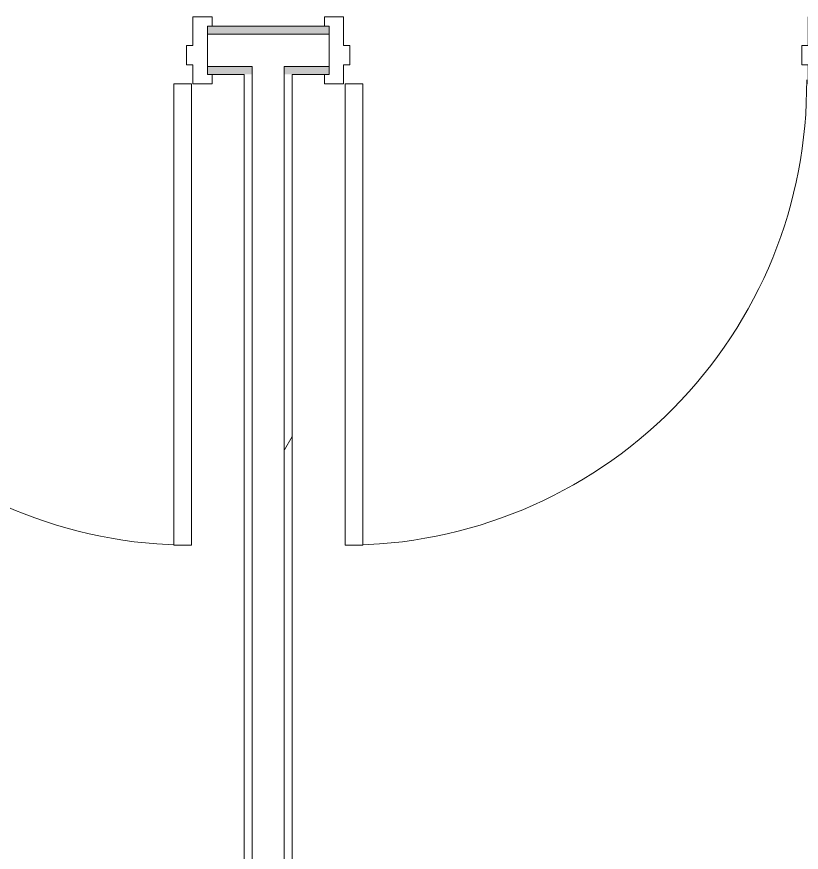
# Model space of a CAD drawing. Header units: inches. Extents: x 6664 to 8129, y 209 to 1287.
# Drawn here: x 7158 to 7219.2, y 337.8 to 403 of the extents above; entities that cross this region are included whole.
import ezdxf

# ---------------------------------------------------------------- set-up
doc = ezdxf.new("R2010")
doc.units = ezdxf.units.IN
doc.header["$MEASUREMENT"] = 0
for name, color, linetype, lineweight in [('A-DOOR', 31, 'Continuous', 13), ('A-WALL', 113, 'Continuous', 13), ('A-WALL-PATT', 111, 'Continuous', 13), ('I-WALL', 2, 'Continuous', 9)]:
    doc.layers.add(name, color=color, linetype=linetype, lineweight=lineweight)
pattern_1 = [(0, (0, 0), (30.72, 7.68), [1.267, -21.773, 1.267, -21.773, -122.88]), (0, (0, 0), (30.72, 7.68), [-46.08, 1.267, -44.813, 1.267, -21.773, -53.76]), (0, (0, 0), (30.72, 7.68), [-115.2, 1.267, -14.093, 1.267, -37.133]), (120, (11.52, 3.84), (-22.011075, 22.7643004), [1.267, -21.773, 1.267, -21.773, -122.88]), (120, (11.52, 3.84), (-22.011075, 22.7643004), [-46.08, 1.267, -44.813, 1.267, -21.773, -53.76]), (120, (11.52, 3.84), (-22.011075, 22.7643004), [-115.2, 1.267, -14.093, 1.267, -37.133]), (240, (15.36, 19.2), (-8.708925, -30.4443004), [1.267, -21.773, 1.267, -21.773, -122.88]), (240, (15.36, 19.2), (-8.708925, -30.4443004), [-46.08, 1.267, -44.813, 1.267, -21.773, -53.76]), (240, (15.36, 19.2), (-8.708925, -30.4443004), [-115.2, 1.267, -14.093, 1.267, -37.133])]

# ---------------------------------------------------------------- blocks, each defined once
blk = doc.blocks.new('Door - Single - Solid Door - wood-8514958-11th FLOOR POWER _ SIGNAL')
at = {"layer": 'A-DOOR', "lineweight": 9}
for p, q in [((-15.631, 2.536), (-14.131, 2.536)), ((-15.631, 1.786), (-15.631, 2.536)), ((-14.131, 2.536), (-14.131, 0.286)), ((22.119, 2.536), (23.619, 2.536)), ((22.119, 0.286), (22.119, 2.536)), ((23.619, 2.536), (23.619, 1.786)), ((23.244, 1.786), (23.244, 0.411)), ((23.619, 1.786), (23.244, 1.786)), ((-14.131, 0.286), (-13.631, 0.286)), ((-13.631, 0.286), (-13.631, -1.214)), ((21.619, 0.286), (22.119, 0.286)), ((21.619, -1.214), (21.619, 0.286)), ((23.244, -0.589), (23.244, -1.964)), ((-14.131, -1.214), (-14.131, -2.714)), ((-13.631, -1.214), (-14.131, -1.214)), ((22.119, -1.214), (21.619, -1.214)), ((22.119, -2.714), (22.119, -1.214)), ((-15.631, -2.714), (-15.631, -1.964)), ((23.244, -1.964), (23.619, -1.964)), ((23.619, -1.964), (23.619, -2.714)), ((-14.131, -2.714), (-15.631, -2.714)), ((23.619, -2.714), (22.119, -2.714))]:
    blk.add_line(p, q, dxfattribs=at)
at = {"layer": 'A-DOOR'}
for p, q in [((-12.631, -2.714), (-14.006, -2.714)), ((-14.006, -2.714), (-14.006, -38.714)), ((-12.631, -38.714), (-12.631, -2.714)), ((-14.006, -38.714), (-12.631, -38.714))]:
    blk.add_line(p, q, dxfattribs=at)
at = {"layer": 'A-DOOR', "lineweight": 9}
blk.add_arc((-14.006, -2.714), 36, 270, 0.5, dxfattribs=at)
blk = doc.blocks.new('Door - Single - Solid Door - wood-8514988-11th FLOOR POWER _ SIGNAL')
at = {"layer": 'A-DOOR'}
for p, q in [((-14.006, 38.714), (-12.631, 38.714)), ((-14.006, 2.714), (-14.006, 38.714)), ((-12.631, 38.714), (-12.631, 2.714)), ((-12.631, 2.714), (-14.006, 2.714))]:
    blk.add_line(p, q, dxfattribs=at)
at = {"layer": 'A-DOOR', "lineweight": 9}
for p, q in [((-15.631, 2.714), (-15.631, 1.964)), ((-14.131, 2.714), (-15.631, 2.714)), ((-14.131, 1.214), (-14.131, 2.714)), ((23.619, 2.714), (22.119, 2.714)), ((22.119, 2.714), (22.119, 1.214)), ((23.619, 1.964), (23.619, 2.714)), ((23.244, 0.589), (23.244, 1.964)), ((23.244, 1.964), (23.619, 1.964)), ((-13.631, 1.214), (-14.131, 1.214)), ((-13.631, -0.286), (-13.631, 1.214)), ((22.119, 1.214), (21.619, 1.214)), ((21.619, 1.214), (21.619, -0.286)), ((-14.131, -2.536), (-14.131, -0.286)), ((-14.131, -0.286), (-13.631, -0.286)), ((21.619, -0.286), (22.119, -0.286)), ((22.119, -0.286), (22.119, -2.536)), ((23.244, -1.786), (23.244, -0.411)), ((-15.631, -1.786), (-15.631, -2.536)), ((23.619, -1.786), (23.244, -1.786)), ((23.619, -2.536), (23.619, -1.786)), ((-15.631, -2.536), (-14.131, -2.536)), ((22.119, -2.536), (23.619, -2.536))]:
    blk.add_line(p, q, dxfattribs=at)
blk.add_arc((-14.006, 2.714), 36, 359.5, 90, dxfattribs=at)

msp = doc.modelspace()

# ---------------------------------------------------------------- hatches: boundary and pattern name
at = {"layer": 'A-WALL-PATT', "lineweight": 9}
h = msp.add_hatch(dxfattribs=at)
h.set_pattern_fill('FP_1', color=256, style=0, pattern_type=2)
h.set_pattern_definition(pattern_1)
h.paths.add_polyline_path([(7655.614, 401.61), (7656.489, 401.651), (7656.489, 402.235), (7655.614, 402.235)], flags=0)
h.paths.add_polyline_path([(7519.286, 401.61), (7569.114, 401.61), (7569.114, 402.235), (7509.704, 402.235), (7509.704, 401.61)], flags=0)
h.paths.add_polyline_path([(7423.204, 401.61), (7423.204, 402.235), (7413.704, 402.235), (7413.704, 401.61), (7420.616, 401.61)], flags=0)
h.paths.add_polyline_path([(7268.86, 401.61), (7327.204, 401.631), (7327.204, 402.235), (7268.86, 402.235)], flags=0)
h.paths.add_polyline_path([(7179.5, 401.61), (7182.36, 401.61), (7182.36, 402.235), (7172.86, 402.235), (7172.86, 401.61), (7179.485, 401.61)], flags=0)
h.paths.add_polyline_path([(7070.819, 401.61), (7086.36, 401.631), (7086.36, 402.235), (7031.239, 402.235), (7031.239, 401.61), (7060.239, 401.61)], flags=0)
h.paths.add_polyline_path([(6944.739, 401.61), (6944.739, 402.235), (6935.239, 402.235), (6935.239, 401.61), (6941.878, 401.61)], flags=0)
h.paths.add_polyline_path([(6876.767, 401.61), (6876.864, 401.61), (6876.834, 402.235), (6876.209, 402.235), (6876.209, 401.61)], flags=0)
h.paths.add_polyline_path([(6896.364, 401.61), (6896.739, 401.61), (6896.739, 402.235), (6896.364, 402.235), (6896.364, 401.985)], flags=0)
h = msp.add_hatch(dxfattribs=at)
h.set_pattern_fill('FP_1', color=256, style=0, pattern_type=2)
h.set_pattern_definition(pattern_1)
h.paths.add_polyline_path([(7655.989, 398.485), (7656.489, 398.485), (7656.489, 399.11), (7655.614, 399.11), (7655.614, 398.485)], flags=0)
h.paths.add_polyline_path([(7522.335, 398.485), (7535.496, 398.485), (7535.496, 399.11), (7509.704, 399.11), (7509.704, 398.485), (7520.012, 398.485)], flags=0)
h.paths.add_polyline_path([(7420.616, 398.485), (7423.204, 398.485), (7423.204, 399.11), (7419.704, 399.11), (7419.704, 398.485), (7420.329, 398.485)], flags=0)
h.paths.add_polyline_path([(7569.029, 398.485), (7569.114, 398.485), (7569.114, 399.11), (7537.996, 399.11), (7537.996, 398.485), (7561.601, 398.485)], flags=0)
h.paths.add_polyline_path([(7413.704, 398.485), (7417.204, 398.485), (7417.204, 399.11), (7413.704, 399.11)], flags=0)
h.paths.add_polyline_path([(7316.648, 398.485), (7327.204, 398.485), (7327.204, 399.11), (7298.86, 399.11), (7298.86, 398.485), (7299.485, 398.485)], flags=0)
h.paths.add_polyline_path([(7296.36, 398.485), (7296.36, 399.11), (7268.86, 399.11), (7268.86, 398.485), (7295.735, 398.485)], flags=0)
h.paths.add_polyline_path([(7179.485, 398.485), (7182.36, 398.485), (7182.36, 399.11), (7178.86, 399.11), (7178.86, 398.485)], flags=0)
h.paths.add_polyline_path([(7175.735, 398.485), (7176.36, 398.485), (7176.36, 399.11), (7172.86, 399.11), (7172.86, 398.485)], flags=0)
h.paths.add_polyline_path([(7056.73, 398.485), (7057.739, 398.485), (7057.739, 399.11), (7031.239, 399.11), (7031.239, 398.485), (7047.159, 398.485)], flags=0)
h.paths.add_polyline_path([(7079.845, 398.485), (7086.36, 398.485), (7086.36, 399.11), (7060.239, 399.11), (7060.239, 398.485), (7075.786, 398.485)], flags=0)
h.paths.add_polyline_path([(6941.864, 398.485), (6944.739, 398.485), (6944.739, 399.11), (6941.239, 399.11), (6941.239, 398.485)], flags=0)
h.paths.add_polyline_path([(6938.114, 398.485), (6938.739, 398.485), (6938.739, 399.11), (6935.239, 399.11), (6935.239, 398.485)], flags=0)
h.paths.add_polyline_path([(6876.834, 398.485), (6876.864, 398.485), (6876.834, 399.11), (6876.209, 399.11), (6876.209, 398.485)], flags=0)
h.paths.add_polyline_path([(6873.642, 398.485), (6873.709, 398.485), (6873.709, 399.11), (6873.084, 399.11), (6873.084, 398.485)], flags=0)
h.paths.add_polyline_path([(6896.364, 398.485), (6896.739, 398.485), (6896.739, 399.11), (6896.364, 399.11)], flags=0)
h = msp.add_hatch(dxfattribs=at)
h.set_pattern_fill('FP_1', color=256, style=0, pattern_type=2)
h.set_pattern_definition(pattern_1)
h.paths.add_polyline_path([(7175.735, 265.86), (7176.36, 265.86), (7176.36, 398.485), (7175.735, 398.485), (7175.735, 305.877)], flags=0)
h = msp.add_hatch(dxfattribs=at)
h.set_pattern_fill('FP_1', color=256, style=0, pattern_type=2)
h.set_pattern_definition(pattern_1)
h.paths.add_polyline_path([(7178.863, 265.86), (7179.485, 265.86), (7179.485, 398.485), (7178.86, 398.485), (7178.86, 265.86)], flags=0)

# ---------------------------------------------------------------- linework, layer by layer
at = {"layer": 'A-WALL'}
for p, q in [((7172.86, 401.61), (7182.36, 401.61)), ((7172.86, 399.11), (7176.36, 399.11)), ((7176.36, 399.11), (7176.36, 265.235)), ((7178.86, 399.11), (7178.86, 265.235)), ((7178.86, 399.11), (7182.36, 399.11))]:
    msp.add_line(p, q, dxfattribs=at)
at = {"layer": 'I-WALL', "lineweight": 13}
for p, q in [((7182.36, 402.235), (7172.86, 402.235)), ((7172.86, 402.235), (7172.86, 398.485)), ((7182.36, 398.485), (7182.36, 402.235)), ((7172.86, 398.485), (7175.735, 398.485)), ((7175.735, 398.485), (7175.735, 264.61)), ((7179.485, 264.61), (7179.485, 398.485)), ((7179.485, 398.485), (7182.36, 398.485))]:
    msp.add_line(p, q, dxfattribs=at)

# ---------------------------------------------------------------- block references
at = {"layer": 'A-DOOR', "rotation": 180}
msp.add_blockref('Door - Single - Solid Door - wood-8514988-11th FLOOR POWER _ SIGNAL', (7157.604, 400.448), dxfattribs=at)
at = {"layer": 'A-DOOR'}
msp.add_blockref('Door - Single - Solid Door - wood-8514958-11th FLOOR POWER _ SIGNAL', (7197.616, 400.448), dxfattribs=at)

doc.saveas('drawing.dxf')
